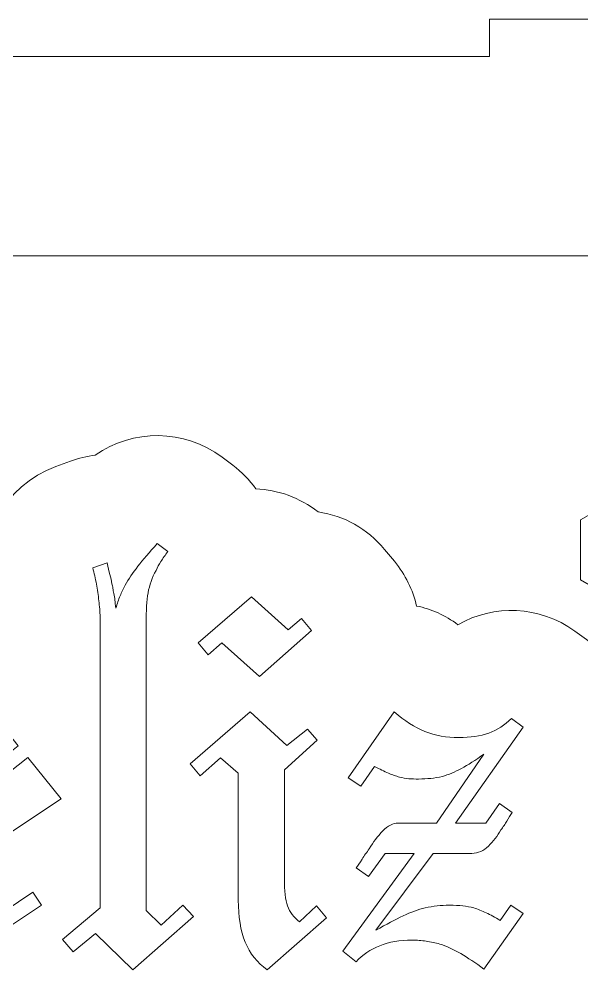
# Model space of a CAD drawing. Header units: millimetres. Extents: x -1983 to 1983, y -412 to 412.
# Drawn here: x 1693.3 to 1738.5, y 329 to 406.1 of the extents above; entities that cross this region are included whole.
import ezdxf

# ---------------------------------------------------------------- set-up
doc = ezdxf.new("R2010")
doc.units = ezdxf.units.MM
doc.header["$MEASUREMENT"] = 0
doc.layers.add('Camada 1', color=7, linetype='Continuous')

msp = doc.modelspace()

# ---------------------------------------------------------------- linework, layer by layer
at = {"layer": 'Camada 1', "color": 250, "lineweight": 9}
for points, knots in [([(1769.5867, 206.0891), (1769.5867, 206.0891), (1788.8317, 239.4223), (1788.8317, 239.4223), (1788.8317, 239.4223), (1788.8317, 239.4223), (1786.2337, 240.9223), (1786.2337, 240.9223), (1786.2337, 240.9223), (1786.2337, 240.9223), (1805.4787, 274.2557), (1805.4787, 274.2557), (1805.4787, 274.2557), (1805.4787, 274.2557), (1808.0767, 272.7557), (1808.0767, 272.7557), (1808.0767, 272.7557), (1808.0767, 272.7557), (1827.3218, 306.089), (1827.3218, 306.089), (1827.3218, 306.089), (1827.3218, 306.089), (1808.0767, 339.4223), (1808.0767, 339.4223), (1808.0767, 339.4223), (1808.0767, 339.4223), (1805.4787, 337.9223), (1805.4787, 337.9223), (1805.4787, 337.9223), (1805.4787, 337.9223), (1786.2337, 371.2556), (1786.2337, 371.2556), (1786.2337, 371.2556), (1786.2337, 371.2556), (1788.8317, 372.7556), (1788.8317, 372.7556), (1788.8317, 372.7556), (1788.8317, 372.7556), (1769.5867, 406.0889), (1769.5867, 406.0889), (1769.5867, 406.0889), (1769.5867, 406.0889), (1731.0968, 406.0889), (1731.0968, 406.0889), (1731.0968, 406.0889), (1731.0968, 406.0889), (1731.0968, 403.0889), (1731.0968, 403.0889), (1731.0968, 403.0889), (1731.0968, 403.0889), (1692.6068, 403.0889), (1692.6068, 403.0889), (1692.6068, 403.0889), (1692.6068, 403.0889), (1692.6068, 406.0889), (1692.6068, 406.0889), (1692.6068, 406.0889), (1692.6068, 406.0889), (1654.1168, 406.0889), (1654.1168, 406.0889), (1654.1168, 406.0889), (1654.1168, 406.0889), (1634.8719, 372.7556), (1634.8719, 372.7556), (1634.8719, 372.7556), (1634.8719, 372.7556), (1637.4699, 371.2556), (1637.4699, 371.2556), (1637.4699, 371.2556), (1637.4699, 371.2556), (1618.2249, 337.9223), (1618.2249, 337.9223), (1618.2249, 337.9223), (1618.2249, 337.9223), (1615.6269, 339.4223), (1615.6269, 339.4223), (1615.6269, 339.4223), (1615.6269, 339.4223), (1596.3818, 306.089), (1596.3818, 306.089), (1596.3818, 306.089), (1596.3818, 306.089), (1615.6269, 272.7557), (1615.6269, 272.7557), (1615.6269, 272.7557), (1615.6269, 272.7557), (1618.2249, 274.2557), (1618.2249, 274.2557), (1618.2249, 274.2557), (1618.2249, 274.2557), (1637.4699, 240.9223), (1637.4699, 240.9223), (1637.4699, 240.9223), (1637.4699, 240.9223), (1634.8719, 239.4223), (1634.8719, 239.4223), (1634.8719, 239.4223), (1634.8719, 239.4223), (1654.1168, 206.0891), (1654.1168, 206.0891), (1654.1168, 206.0891), (1654.1168, 206.0891), (1692.6068, 206.0891), (1692.6068, 206.0891), (1692.6068, 206.0891), (1692.6068, 206.0891), (1692.6068, 209.0891), (1692.6068, 209.0891), (1692.6068, 209.0891), (1692.6068, 209.0891), (1731.0968, 209.0891), (1731.0968, 209.0891), (1731.0968, 209.0891), (1731.0968, 209.0891), (1731.0968, 206.0891), (1731.0968, 206.0891), (1731.0968, 206.0891), (1731.0968, 206.0891), (1769.5867, 206.0891), (1769.5867, 206.0891)], [0, 0, 0, 0, 0.0322581, 0.0322581, 0.0322581, 0.0322581, 0.0645161, 0.0645161, 0.0645161, 0.0645161, 0.0967742, 0.0967742, 0.0967742, 0.0967742, 0.1290323, 0.1290323, 0.1290323, 0.1290323, 0.1612903, 0.1612903, 0.1612903, 0.1612903, 0.1935484, 0.1935484, 0.1935484, 0.1935484, 0.2258065, 0.2258065, 0.2258065, 0.2258065, 0.2580645, 0.2580645, 0.2580645, 0.2580645, 0.2903226, 0.2903226, 0.2903226, 0.2903226, 0.3225806, 0.3225806, 0.3225806, 0.3225806, 0.3548387, 0.3548387, 0.3548387, 0.3548387, 0.3870968, 0.3870968, 0.3870968, 0.3870968, 0.4193548, 0.4193548, 0.4193548, 0.4193548, 0.4516129, 0.4516129, 0.4516129, 0.4516129, 0.483871, 0.483871, 0.483871, 0.483871, 0.516129, 0.516129, 0.516129, 0.516129, 0.5483871, 0.5483871, 0.5483871, 0.5483871, 0.5806452, 0.5806452, 0.5806452, 0.5806452, 0.6129032, 0.6129032, 0.6129032, 0.6129032, 0.6451613, 0.6451613, 0.6451613, 0.6451613, 0.6774194, 0.6774194, 0.6774194, 0.6774194, 0.7096774, 0.7096774, 0.7096774, 0.7096774, 0.7419355, 0.7419355, 0.7419355, 0.7419355, 0.7741935, 0.7741935, 0.7741935, 0.7741935, 0.8064516, 0.8064516, 0.8064516, 0.8064516, 0.8387097, 0.8387097, 0.8387097, 0.8387097, 0.8709677, 0.8709677, 0.8709677, 0.8709677, 0.9032258, 0.9032258, 0.9032258, 0.9032258, 0.9354839, 0.9354839, 0.9354839, 0.9354839, 1, 1, 1, 1]), ([(1665.6638, 387.0377), (1665.6638, 387.0377), (1658.204, 374.117), (1658.204, 374.117), (1658.204, 374.117), (1659.1261, 374.0448), (1660.0407, 373.8924), (1660.9396, 373.6677), (1660.9396, 373.6677), (1661.6927, 373.4795), (1662.437, 373.2566), (1663.1711, 373.0045), (1663.1711, 373.0045), (1663.3016, 372.9698), (1663.4315, 372.9322), (1663.5605, 372.8917), (1663.5605, 372.8917), (1665.5912, 373.8006), (1667.8638, 373.8804), (1669.9139, 373.1723), (1669.9139, 373.1723), (1671.758, 374.2037), (1673.8416, 374.4928), (1676.0001, 374.0009), (1676.0001, 374.0009), (1676.8258, 373.8126), (1677.5921, 373.5262), (1678.2917, 373.1475), (1678.2917, 373.1475), (1681.6424, 374.1739), (1685.4258, 373.0973), (1687.6963, 370.1781), (1687.6963, 370.1781), (1687.6963, 370.1781), (1688.437, 369.2257), (1688.437, 369.2257), (1688.437, 369.2257), (1690.9043, 366.0533), (1690.8402, 361.6939), (1688.4815, 358.6191), (1688.4815, 358.6191), (1689.2714, 358.8614), (1690.1016, 358.9837), (1690.9682, 358.9846), (1690.9682, 358.9846), (1690.9107, 359.2687), (1690.8472, 359.5516), (1690.7769, 359.8328), (1690.7769, 359.8328), (1689.6944, 364.1654), (1692.0363, 368.5712), (1696.2331, 370.0974), (1696.2331, 370.0974), (1696.2331, 370.0974), (1697.397, 370.5207), (1697.397, 370.5207), (1697.397, 370.5207), (1698.0647, 370.7636), (1698.7335, 370.9258), (1699.3992, 371.0075), (1699.3992, 371.0075), (1702.4145, 373.1315), (1706.5227, 373.1453), (1709.5947, 370.8413), (1709.5947, 370.8413), (1709.5947, 370.8413), (1710.4413, 370.2065), (1710.4413, 370.2065), (1710.4413, 370.2065), (1711.1755, 369.6559), (1711.7975, 369.0098), (1712.3031, 368.2982), (1712.3031, 368.2982), (1714.0738, 368.226), (1715.8265, 367.6079), (1717.3046, 366.446), (1717.3046, 366.446), (1719.4399, 366.1305), (1721.2292, 365.1173), (1722.6414, 363.4226), (1722.6414, 363.4226), (1722.6414, 363.4226), (1723.435, 362.4705), (1723.435, 362.4705), (1723.435, 362.4705), (1724.3342, 361.3916), (1724.9278, 360.1567), (1725.224, 358.8724), (1725.224, 358.8724), (1726.4126, 358.6303), (1727.5259, 358.1283), (1728.5456, 357.3722), (1728.5456, 357.3722), (1731.4431, 359.0397), (1735.093, 358.9113), (1737.9314, 356.8616), (1737.9314, 356.8616), (1737.9314, 356.8616), (1738.8837, 356.1738), (1738.8837, 356.1738), (1738.8837, 356.1738), (1740.0214, 355.3522), (1740.9011, 354.303), (1741.5059, 353.1326), (1741.5059, 353.1326), (1741.5059, 353.1326), (1743.9218, 353.0842), (1743.9218, 353.0842), (1743.9218, 353.0842), (1743.9218, 353.0842), (1741.772, 354.7346), (1741.772, 354.7346), (1741.772, 354.7346), (1741.772, 354.7346), (1742.1342, 357.0321), (1742.1342, 357.0321), (1742.1342, 357.0321), (1742.1342, 357.0321), (1744.4315, 357.3942), (1744.4315, 357.3942), (1744.4315, 357.3942), (1744.4315, 357.3942), (1746.0962, 355.2253), (1746.0962, 355.2253), (1746.0962, 355.2253), (1746.0962, 355.2253), (1749.303, 354.6842), (1749.303, 354.6842), (1749.303, 354.6842), (1749.303, 354.6842), (1738.396, 360.98), (1738.396, 360.98), (1738.396, 360.98), (1738.396, 360.98), (1738.396, 365.7959), (1738.396, 365.7959), (1738.396, 365.7959), (1738.396, 365.7959), (1742.5656, 368.2011), (1742.5656, 368.2011), (1742.5656, 368.2011), (1742.5656, 368.2011), (1753.4845, 361.8967), (1753.4845, 361.8967), (1753.4845, 361.8967), (1753.4845, 361.8967), (1751.4029, 364.4096), (1751.4029, 364.4096), (1751.4029, 364.4096), (1751.4029, 364.4096), (1748.6909, 364.7691), (1748.6909, 364.7691), (1748.6909, 364.7691), (1748.6909, 364.7691), (1747.8568, 366.9392), (1747.8568, 366.9392), (1747.8568, 366.9392), (1747.8568, 366.9392), (1749.6651, 368.4033), (1749.6651, 368.4033), (1749.6651, 368.4033), (1749.6651, 368.4033), (1752.1685, 367.3642), (1752.1685, 367.3642), (1752.1685, 367.3642), (1752.1685, 367.3642), (1749.6556, 371.527), (1749.6556, 371.527), (1749.6556, 371.527), (1749.6556, 371.527), (1748.3763, 374.2612), (1748.3763, 374.2612), (1748.3763, 374.2612), (1748.3763, 374.2612), (1747.5826, 373.801), (1747.5826, 373.801), (1747.5826, 373.801), (1747.5826, 373.801), (1747.5819, 375.3791), (1747.5819, 375.3791), (1747.5819, 375.3791), (1747.5819, 375.3791), (1746.8991, 374.9856), (1746.8991, 374.9856), (1746.8991, 374.9856), (1746.8991, 374.9856), (1746.898, 377.3046), (1746.898, 377.3046), (1746.898, 377.3046), (1746.898, 377.3046), (1748.9093, 376.1434), (1748.9093, 376.1434), (1748.9093, 376.1434), (1748.9093, 376.1434), (1748.2252, 375.7479), (1748.2252, 375.7479), (1748.2252, 375.7479), (1748.2252, 375.7479), (1749.5916, 374.9586), (1749.5916, 374.9586), (1749.5916, 374.9586), (1749.5916, 374.9586), (1748.7978, 374.5038), (1748.7978, 374.5038), (1748.7978, 374.5038), (1748.7978, 374.5038), (1750.5255, 372.0291), (1750.5255, 372.0291), (1750.5255, 372.0291), (1750.5255, 372.0291), (1752.8707, 367.7678), (1752.8707, 367.7678), (1752.8707, 367.7678), (1752.8707, 367.7678), (1753.2237, 370.4553), (1753.2237, 370.4553), (1753.2237, 370.4553), (1753.2237, 370.4553), (1755.3954, 371.2903), (1755.3954, 371.2903), (1755.3954, 371.2903), (1755.3954, 371.2903), (1756.8588, 369.4838), (1756.8588, 369.4838), (1756.8588, 369.4838), (1756.8588, 369.4838), (1755.8124, 366.9572), (1755.8124, 366.9572), (1755.8124, 366.9572), (1755.8124, 366.9572), (1756.945, 363.9101), (1756.945, 363.9101), (1756.945, 363.9101), (1756.945, 363.9101), (1756.945, 376.5029), (1756.945, 376.5029), (1756.945, 376.5029), (1756.945, 376.5029), (1761.1139, 378.9116), (1761.1139, 378.9116), (1761.1139, 378.9116), (1761.1139, 378.9116), (1763.5397, 377.5115), (1763.5397, 377.5115), (1763.5397, 377.5115), (1763.5397, 377.5115), (1758.0398, 387.0377), (1758.0398, 387.0377), (1758.0398, 387.0377), (1758.0398, 387.0377), (1665.6638, 387.0377), (1665.6638, 387.0377)], [0, 0, 0, 0, 0.015625, 0.015625, 0.015625, 0.015625, 0.03125, 0.03125, 0.03125, 0.03125, 0.046875, 0.046875, 0.046875, 0.046875, 0.0625, 0.0625, 0.0625, 0.0625, 0.078125, 0.078125, 0.078125, 0.078125, 0.09375, 0.09375, 0.09375, 0.09375, 0.109375, 0.109375, 0.109375, 0.109375, 0.125, 0.125, 0.125, 0.125, 0.140625, 0.140625, 0.140625, 0.140625, 0.15625, 0.15625, 0.15625, 0.15625, 0.171875, 0.171875, 0.171875, 0.171875, 0.1875, 0.1875, 0.1875, 0.1875, 0.203125, 0.203125, 0.203125, 0.203125, 0.21875, 0.21875, 0.21875, 0.21875, 0.234375, 0.234375, 0.234375, 0.234375, 0.25, 0.25, 0.25, 0.25, 0.265625, 0.265625, 0.265625, 0.265625, 0.28125, 0.28125, 0.28125, 0.28125, 0.296875, 0.296875, 0.296875, 0.296875, 0.3125, 0.3125, 0.3125, 0.3125, 0.328125, 0.328125, 0.328125, 0.328125, 0.34375, 0.34375, 0.34375, 0.34375, 0.359375, 0.359375, 0.359375, 0.359375, 0.375, 0.375, 0.375, 0.375, 0.390625, 0.390625, 0.390625, 0.390625, 0.40625, 0.40625, 0.40625, 0.40625, 0.421875, 0.421875, 0.421875, 0.421875, 0.4375, 0.4375, 0.4375, 0.4375, 0.453125, 0.453125, 0.453125, 0.453125, 0.46875, 0.46875, 0.46875, 0.46875, 0.484375, 0.484375, 0.484375, 0.484375, 0.5, 0.5, 0.5, 0.5, 0.515625, 0.515625, 0.515625, 0.515625, 0.53125, 0.53125, 0.53125, 0.53125, 0.546875, 0.546875, 0.546875, 0.546875, 0.5625, 0.5625, 0.5625, 0.5625, 0.578125, 0.578125, 0.578125, 0.578125, 0.59375, 0.59375, 0.59375, 0.59375, 0.609375, 0.609375, 0.609375, 0.609375, 0.625, 0.625, 0.625, 0.625, 0.640625, 0.640625, 0.640625, 0.640625, 0.65625, 0.65625, 0.65625, 0.65625, 0.671875, 0.671875, 0.671875, 0.671875, 0.6875, 0.6875, 0.6875, 0.6875, 0.703125, 0.703125, 0.703125, 0.703125, 0.71875, 0.71875, 0.71875, 0.71875, 0.734375, 0.734375, 0.734375, 0.734375, 0.75, 0.75, 0.75, 0.75, 0.765625, 0.765625, 0.765625, 0.765625, 0.78125, 0.78125, 0.78125, 0.78125, 0.796875, 0.796875, 0.796875, 0.796875, 0.8125, 0.8125, 0.8125, 0.8125, 0.828125, 0.828125, 0.828125, 0.828125, 0.84375, 0.84375, 0.84375, 0.84375, 0.859375, 0.859375, 0.859375, 0.859375, 0.875, 0.875, 0.875, 0.875, 0.890625, 0.890625, 0.890625, 0.890625, 0.90625, 0.90625, 0.90625, 0.90625, 0.921875, 0.921875, 0.921875, 0.921875, 0.9375, 0.9375, 0.9375, 0.9375, 0.953125, 0.953125, 0.953125, 0.953125, 0.96875, 0.96875, 0.96875, 0.96875, 1, 1, 1, 1]), ([(1697.6134, 331.0411), (1697.6134, 331.0411), (1696.7669, 332.0463), (1696.7669, 332.0463), (1696.7669, 332.0463), (1696.7669, 332.0463), (1699.7825, 334.5857), (1699.7825, 334.5857), (1699.7825, 334.5857), (1699.7825, 334.5857), (1699.7825, 358.0227), (1699.7825, 358.0227), (1699.7825, 358.0227), (1699.7825, 358.199), (1699.7737, 358.4018), (1699.7561, 358.6311), (1699.7561, 358.6311), (1699.7384, 358.8603), (1699.712, 359.0808), (1699.6767, 359.2924), (1699.6767, 359.2924), (1699.6415, 359.7509), (1699.5797, 360.2006), (1699.4915, 360.6415), (1699.4915, 360.6415), (1699.4034, 361.0824), (1699.3064, 361.5144), (1699.2006, 361.9377), (1699.2006, 361.9377), (1699.2006, 361.9377), (1700.3645, 362.3609), (1700.3645, 362.3609), (1700.3645, 362.3609), (1700.435, 361.9729), (1700.5056, 361.6555), (1700.5761, 361.4086), (1700.5761, 361.4086), (1700.6466, 361.1617), (1700.6995, 360.9148), (1700.7348, 360.6679), (1700.7348, 360.6679), (1700.7701, 360.5621), (1700.7965, 360.4387), (1700.8142, 360.2976), (1700.8142, 360.2976), (1700.8318, 360.1565), (1700.8583, 360.0154), (1700.8935, 359.8744), (1700.8935, 359.8744), (1700.9288, 359.698), (1700.9552, 359.5216), (1700.9729, 359.3453), (1700.9729, 359.3453), (1700.9905, 359.1689), (1701.017, 358.9573), (1701.0523, 358.7104), (1701.0523, 358.7104), (1701.158, 359.0632), (1701.2727, 359.3894), (1701.3961, 359.6892), (1701.3961, 359.6892), (1701.5196, 359.989), (1701.6518, 360.2799), (1701.7929, 360.5621), (1701.7929, 360.5621), (1702.0751, 361.0559), (1702.419, 361.5585), (1702.8246, 362.0699), (1702.8246, 362.0699), (1703.2302, 362.5813), (1703.7504, 363.1897), (1704.3852, 363.8951), (1704.3852, 363.8951), (1704.3852, 363.8951), (1705.2317, 363.2603), (1705.2317, 363.2603), (1705.2317, 363.2603), (1705.0201, 362.9781), (1704.835, 362.7136), (1704.6762, 362.4667), (1704.6762, 362.4667), (1704.5175, 362.2198), (1704.3852, 361.9729), (1704.2795, 361.726), (1704.2795, 361.726), (1703.962, 361.1617), (1703.7504, 360.5621), (1703.6446, 359.9273), (1703.6446, 359.9273), (1703.5388, 359.2924), (1703.4859, 358.4988), (1703.4859, 357.5465), (1703.4859, 357.5465), (1703.4859, 357.5465), (1703.4859, 334.3741), (1703.4859, 334.3741), (1703.4859, 334.3741), (1703.4859, 334.3741), (1704.7027, 333.2102), (1704.7027, 333.2102), (1704.7027, 333.2102), (1704.7027, 333.2102), (1706.4486, 334.7974), (1706.4486, 334.7974), (1706.4486, 334.7974), (1706.4486, 334.7974), (1707.295, 333.898), (1707.295, 333.898), (1707.295, 333.898), (1707.295, 333.898), (1702.4278, 329.6127), (1702.4278, 329.6127), (1702.4278, 329.6127), (1702.4278, 329.6127), (1699.4122, 332.5224), (1699.4122, 332.5224), (1699.4122, 332.5224), (1699.4122, 332.5224), (1697.6134, 331.0411), (1697.6134, 331.0411)], [0, 0, 0, 0, 0.0322581, 0.0322581, 0.0322581, 0.0322581, 0.0645161, 0.0645161, 0.0645161, 0.0645161, 0.0967742, 0.0967742, 0.0967742, 0.0967742, 0.1290323, 0.1290323, 0.1290323, 0.1290323, 0.1612903, 0.1612903, 0.1612903, 0.1612903, 0.1935484, 0.1935484, 0.1935484, 0.1935484, 0.2258065, 0.2258065, 0.2258065, 0.2258065, 0.2580645, 0.2580645, 0.2580645, 0.2580645, 0.2903226, 0.2903226, 0.2903226, 0.2903226, 0.3225806, 0.3225806, 0.3225806, 0.3225806, 0.3548387, 0.3548387, 0.3548387, 0.3548387, 0.3870968, 0.3870968, 0.3870968, 0.3870968, 0.4193548, 0.4193548, 0.4193548, 0.4193548, 0.4516129, 0.4516129, 0.4516129, 0.4516129, 0.483871, 0.483871, 0.483871, 0.483871, 0.516129, 0.516129, 0.516129, 0.516129, 0.5483871, 0.5483871, 0.5483871, 0.5483871, 0.5806452, 0.5806452, 0.5806452, 0.5806452, 0.6129032, 0.6129032, 0.6129032, 0.6129032, 0.6451613, 0.6451613, 0.6451613, 0.6451613, 0.6774194, 0.6774194, 0.6774194, 0.6774194, 0.7096774, 0.7096774, 0.7096774, 0.7096774, 0.7419355, 0.7419355, 0.7419355, 0.7419355, 0.7741935, 0.7741935, 0.7741935, 0.7741935, 0.8064516, 0.8064516, 0.8064516, 0.8064516, 0.8387097, 0.8387097, 0.8387097, 0.8387097, 0.8709677, 0.8709677, 0.8709677, 0.8709677, 0.9032258, 0.9032258, 0.9032258, 0.9032258, 0.9354839, 0.9354839, 0.9354839, 0.9354839, 1, 1, 1, 1]), ([(1712.5855, 353.2083), (1712.5855, 353.2083), (1709.5699, 355.9065), (1709.5699, 355.9065), (1709.5699, 355.9065), (1709.5699, 355.9065), (1708.4589, 354.9542), (1708.4589, 354.9542), (1708.4589, 354.9542), (1708.4589, 354.9542), (1707.6654, 355.9065), (1707.6654, 355.9065), (1707.6654, 355.9065), (1707.6654, 355.9065), (1711.9507, 359.6098), (1711.9507, 359.6098), (1711.9507, 359.6098), (1711.9507, 359.6098), (1714.9134, 356.9646), (1714.9134, 356.9646), (1714.9134, 356.9646), (1714.9134, 356.9646), (1715.9715, 357.864), (1715.9715, 357.864), (1715.9715, 357.864), (1715.9715, 357.864), (1716.765, 356.9117), (1716.765, 356.9117), (1716.765, 356.9117), (1716.765, 356.9117), (1712.5855, 353.2083), (1712.5855, 353.2083)], [0, 0, 0, 0, 0.1111111, 0.1111111, 0.1111111, 0.1111111, 0.2222222, 0.2222222, 0.2222222, 0.2222222, 0.3333333, 0.3333333, 0.3333333, 0.3333333, 0.4444444, 0.4444444, 0.4444444, 0.4444444, 0.5555556, 0.5555556, 0.5555556, 0.5555556, 0.6666667, 0.6666667, 0.6666667, 0.6666667, 0.7777778, 0.7777778, 0.7777778, 0.7777778, 1, 1, 1, 1]), ([(1681.7419, 331.0411), (1681.7419, 331.0411), (1680.9484, 332.0463), (1680.9484, 332.0463), (1680.9484, 332.0463), (1680.9484, 332.0463), (1683.5407, 334.4271), (1683.5407, 334.4271), (1683.5407, 334.4271), (1683.5407, 334.4271), (1683.5407, 345.6429), (1683.5407, 345.6429), (1683.5407, 345.6429), (1683.5407, 345.6429), (1682.4826, 345.59), (1682.4826, 345.59), (1682.4826, 345.59), (1682.4826, 345.59), (1681.16, 345.6958), (1681.16, 345.6958), (1681.16, 345.6958), (1681.16, 345.6958), (1681.16, 346.9126), (1681.16, 346.9126), (1681.16, 346.9126), (1682.7119, 346.8773), (1684.0962, 346.992), (1685.313, 347.2565), (1685.313, 347.2565), (1686.5299, 347.521), (1687.7202, 348.006), (1688.8841, 348.7114), (1688.8841, 348.7114), (1689.2368, 348.923), (1689.5983, 349.1611), (1689.9687, 349.4256), (1689.9687, 349.4256), (1690.339, 349.6901), (1690.7005, 349.9811), (1691.0532, 350.2985), (1691.0532, 350.2985), (1691.0532, 350.2985), (1693.2108, 347.6321), (1693.2108, 347.6321), (1693.2108, 347.6321), (1693.2108, 347.6321), (1690.0989, 345.154), (1690.0989, 345.154), (1690.0989, 345.154), (1690.0989, 345.154), (1688.6725, 346.9126), (1688.6725, 346.9126), (1688.6725, 346.9126), (1688.5314, 346.8068), (1688.408, 346.7363), (1688.3021, 346.701), (1688.3021, 346.701), (1688.1964, 346.6657), (1688.1082, 346.6305), (1688.0376, 346.5952), (1688.0376, 346.5952), (1688.0023, 346.5952), (1687.9759, 346.5864), (1687.9583, 346.5687), (1687.9583, 346.5687), (1687.9407, 346.5511), (1687.9142, 346.5423), (1687.8789, 346.5423), (1687.8789, 346.5423), (1687.8084, 346.507), (1687.7202, 346.4718), (1687.6144, 346.4365), (1687.6144, 346.4365), (1687.5086, 346.4012), (1687.3852, 346.3659), (1687.244, 346.3307), (1687.244, 346.3307), (1687.244, 346.3307), (1687.244, 338.5536), (1687.244, 338.5536), (1687.244, 338.5536), (1687.244, 338.5536), (1692.5346, 342.1512), (1692.5346, 342.1512), (1692.5346, 342.1512), (1692.5346, 342.1512), (1690.8549, 344.2221), (1690.8549, 344.2221), (1690.8549, 344.2221), (1690.8549, 344.2221), (1693.9656, 346.6992), (1693.9656, 346.6992), (1693.9656, 346.6992), (1693.9656, 346.6992), (1696.6611, 343.368), (1696.6611, 343.368), (1696.6611, 343.368), (1696.6611, 343.368), (1687.244, 337.1252), (1687.244, 337.1252), (1687.244, 337.1252), (1687.244, 337.1252), (1687.244, 334.1625), (1687.244, 334.1625), (1687.244, 334.1625), (1687.244, 334.1625), (1689.6777, 332.6812), (1689.6777, 332.6812), (1689.6777, 332.6812), (1689.6777, 332.6812), (1694.3862, 335.8555), (1694.3862, 335.8555), (1694.3862, 335.8555), (1694.3862, 335.8555), (1695.074, 334.7974), (1695.074, 334.7974), (1695.074, 334.7974), (1695.074, 334.7974), (1687.244, 329.6127), (1687.244, 329.6127), (1687.244, 329.6127), (1687.244, 329.6127), (1683.0117, 332.2579), (1683.0117, 332.2579), (1683.0117, 332.2579), (1683.0117, 332.2579), (1681.7419, 331.0411), (1681.7419, 331.0411)], [0, 0, 0, 0, 0.030303, 0.030303, 0.030303, 0.030303, 0.0606061, 0.0606061, 0.0606061, 0.0606061, 0.0909091, 0.0909091, 0.0909091, 0.0909091, 0.1212121, 0.1212121, 0.1212121, 0.1212121, 0.1515152, 0.1515152, 0.1515152, 0.1515152, 0.1818182, 0.1818182, 0.1818182, 0.1818182, 0.2121212, 0.2121212, 0.2121212, 0.2121212, 0.2424242, 0.2424242, 0.2424242, 0.2424242, 0.2727273, 0.2727273, 0.2727273, 0.2727273, 0.3030303, 0.3030303, 0.3030303, 0.3030303, 0.3333333, 0.3333333, 0.3333333, 0.3333333, 0.3636364, 0.3636364, 0.3636364, 0.3636364, 0.3939394, 0.3939394, 0.3939394, 0.3939394, 0.4242424, 0.4242424, 0.4242424, 0.4242424, 0.4545455, 0.4545455, 0.4545455, 0.4545455, 0.4848485, 0.4848485, 0.4848485, 0.4848485, 0.5151515, 0.5151515, 0.5151515, 0.5151515, 0.5454545, 0.5454545, 0.5454545, 0.5454545, 0.5757576, 0.5757576, 0.5757576, 0.5757576, 0.6060606, 0.6060606, 0.6060606, 0.6060606, 0.6363636, 0.6363636, 0.6363636, 0.6363636, 0.6666667, 0.6666667, 0.6666667, 0.6666667, 0.6969697, 0.6969697, 0.6969697, 0.6969697, 0.7272727, 0.7272727, 0.7272727, 0.7272727, 0.7575758, 0.7575758, 0.7575758, 0.7575758, 0.7878788, 0.7878788, 0.7878788, 0.7878788, 0.8181818, 0.8181818, 0.8181818, 0.8181818, 0.8484848, 0.8484848, 0.8484848, 0.8484848, 0.8787879, 0.8787879, 0.8787879, 0.8787879, 0.9090909, 0.9090909, 0.9090909, 0.9090909, 0.9393939, 0.9393939, 0.9393939, 0.9393939, 1, 1, 1, 1]), ([(1713.2204, 329.6127), (1712.4092, 330.177), (1711.8184, 330.9177), (1711.4481, 331.8347), (1711.4481, 331.8347), (1711.0777, 332.7517), (1710.8926, 333.8803), (1710.8926, 335.2206), (1710.8926, 335.2206), (1710.8926, 335.2206), (1710.8926, 345.4313), (1710.8926, 345.4313), (1710.8926, 345.4313), (1710.8926, 345.4313), (1709.4642, 346.6481), (1709.4642, 346.6481), (1709.4642, 346.6481), (1709.4642, 346.6481), (1707.8241, 345.2197), (1707.8241, 345.2197), (1707.8241, 345.2197), (1707.8241, 345.2197), (1707.0305, 346.172), (1707.0305, 346.172), (1707.0305, 346.172), (1707.0305, 346.172), (1711.8449, 350.3514), (1711.8449, 350.3514), (1711.8449, 350.3514), (1711.8449, 350.3514), (1714.8075, 347.6533), (1714.8075, 347.6533), (1714.8075, 347.6533), (1714.8075, 347.6533), (1716.4476, 348.9759), (1716.4476, 348.9759), (1716.4476, 348.9759), (1716.4476, 348.9759), (1717.2412, 348.0765), (1717.2412, 348.0765), (1717.2412, 348.0765), (1717.2412, 348.0765), (1714.5959, 345.6958), (1714.5959, 345.6958), (1714.5959, 345.6958), (1714.5959, 345.6958), (1714.5959, 336.9136), (1714.5959, 336.9136), (1714.5959, 336.9136), (1714.5959, 335.9613), (1714.6841, 335.2383), (1714.8605, 334.7444), (1714.8605, 334.7444), (1715.0368, 334.2507), (1715.3542, 333.8275), (1715.8127, 333.4747), (1715.8127, 333.4747), (1715.8127, 333.4747), (1717.1883, 334.7444), (1717.1883, 334.7444), (1717.1883, 334.7444), (1717.1883, 334.7444), (1717.9819, 333.7922), (1717.9819, 333.7922), (1717.9819, 333.7922), (1717.9819, 333.7922), (1713.2204, 329.6127), (1713.2204, 329.6127)], [0, 0, 0, 0, 0.0555556, 0.0555556, 0.0555556, 0.0555556, 0.1111111, 0.1111111, 0.1111111, 0.1111111, 0.1666667, 0.1666667, 0.1666667, 0.1666667, 0.2222222, 0.2222222, 0.2222222, 0.2222222, 0.2777778, 0.2777778, 0.2777778, 0.2777778, 0.3333333, 0.3333333, 0.3333333, 0.3333333, 0.3888889, 0.3888889, 0.3888889, 0.3888889, 0.4444444, 0.4444444, 0.4444444, 0.4444444, 0.5, 0.5, 0.5, 0.5, 0.5555556, 0.5555556, 0.5555556, 0.5555556, 0.6111111, 0.6111111, 0.6111111, 0.6111111, 0.6666667, 0.6666667, 0.6666667, 0.6666667, 0.7222222, 0.7222222, 0.7222222, 0.7222222, 0.7777778, 0.7777778, 0.7777778, 0.7777778, 0.8333333, 0.8333333, 0.8333333, 0.8333333, 0.8888889, 0.8888889, 0.8888889, 0.8888889, 1, 1, 1, 1]), ([(1720.3626, 330.2475), (1720.3626, 330.2475), (1719.3044, 331.094), (1719.3044, 331.094), (1719.3044, 331.094), (1719.3044, 331.094), (1725.0182, 338.9769), (1725.0182, 338.9769), (1725.0182, 338.9769), (1725.0182, 338.9769), (1722.6904, 338.9769), (1722.6904, 338.9769), (1722.6904, 338.9769), (1722.6904, 338.9769), (1721.3678, 337.1252), (1721.3678, 337.1252), (1721.3678, 337.1252), (1721.3678, 337.1252), (1720.3626, 337.813), (1720.3626, 337.813), (1720.3626, 337.813), (1720.5036, 337.9893), (1720.6624, 338.2185), (1720.8387, 338.5007), (1720.8387, 338.5007), (1721.015, 338.7829), (1721.2091, 339.065), (1721.4207, 339.3472), (1721.4207, 339.3472), (1721.7381, 339.8763), (1722.0996, 340.3524), (1722.5052, 340.7756), (1722.5052, 340.7756), (1722.9108, 341.1989), (1723.3252, 341.4105), (1723.7485, 341.4105), (1723.7485, 341.4105), (1723.7485, 341.4105), (1726.817, 341.4105), (1726.817, 341.4105), (1726.817, 341.4105), (1726.817, 341.4105), (1730.6261, 346.9655), (1730.6261, 346.9655), (1730.6261, 346.9655), (1729.956, 346.4718), (1729.3564, 346.0838), (1728.8274, 345.8016), (1728.8274, 345.8016), (1728.2983, 345.5195), (1727.7869, 345.3078), (1727.2931, 345.1667), (1727.2931, 345.1667), (1726.9757, 345.0962), (1726.6671, 345.0433), (1726.3673, 345.0081), (1726.3673, 345.0081), (1726.0675, 344.9728), (1725.7412, 344.9551), (1725.3885, 344.9551), (1725.3885, 344.9551), (1725.1064, 344.9551), (1724.8419, 344.964), (1724.595, 344.9816), (1724.595, 344.9816), (1724.3481, 344.9992), (1724.1012, 345.0433), (1723.8543, 345.1138), (1723.8543, 345.1138), (1723.5721, 345.1844), (1723.2723, 345.2902), (1722.9549, 345.4313), (1722.9549, 345.4313), (1722.6375, 345.5724), (1722.2671, 345.7487), (1721.8439, 345.9603), (1721.8439, 345.9603), (1721.8439, 345.9603), (1720.7329, 344.3732), (1720.7329, 344.3732), (1720.7329, 344.3732), (1720.7329, 344.3732), (1719.7277, 345.0609), (1719.7277, 345.0609), (1719.7277, 345.0609), (1719.7277, 345.0609), (1723.4311, 350.3514), (1723.4311, 350.3514), (1723.4311, 350.3514), (1724.2423, 349.646), (1725.0623, 349.1258), (1725.8911, 348.7907), (1725.8911, 348.7907), (1726.72, 348.4557), (1727.6282, 348.2881), (1728.6158, 348.2881), (1728.6158, 348.2881), (1729.5328, 348.2881), (1730.3352, 348.4116), (1731.0229, 348.6585), (1731.0229, 348.6585), (1731.7107, 348.9054), (1732.3191, 349.2934), (1732.8481, 349.8224), (1732.8481, 349.8224), (1732.8481, 349.8224), (1733.8005, 349.1346), (1733.8005, 349.1346), (1733.8005, 349.1346), (1733.8005, 349.1346), (1728.3512, 341.4105), (1728.3512, 341.4105), (1728.3512, 341.4105), (1728.3512, 341.4105), (1730.7848, 341.4105), (1730.7848, 341.4105), (1730.7848, 341.4105), (1730.7848, 341.4105), (1731.8958, 342.9977), (1731.8958, 342.9977), (1731.8958, 342.9977), (1731.8958, 342.9977), (1732.9011, 342.257), (1732.9011, 342.257), (1732.9011, 342.257), (1732.76, 342.0454), (1732.6189, 341.8161), (1732.4778, 341.578), (1732.4778, 341.578), (1732.3367, 341.3311), (1732.178, 341.093), (1732.0017, 340.855), (1732.0017, 340.855), (1731.7195, 340.3789), (1731.3844, 339.9468), (1730.9964, 339.5588), (1730.9964, 339.5588), (1730.6085, 339.1708), (1730.1676, 338.9769), (1729.6738, 338.9769), (1729.6738, 338.9769), (1729.6738, 338.9769), (1726.5524, 338.9769), (1726.5524, 338.9769), (1726.5524, 338.9769), (1726.5524, 338.9769), (1721.9497, 332.787), (1721.9497, 332.787), (1721.9497, 332.787), (1722.7962, 333.272), (1723.5281, 333.6511), (1724.1452, 333.9509), (1724.1452, 333.9509), (1724.7625, 334.2419), (1725.3533, 334.4535), (1725.9176, 334.5946), (1725.9176, 334.5946), (1726.235, 334.6563), (1726.5524, 334.7092), (1726.8699, 334.7444), (1726.8699, 334.7444), (1727.1873, 334.7797), (1727.5224, 334.7974), (1727.8751, 334.7974), (1727.8751, 334.7974), (1728.263, 334.7974), (1728.6158, 334.7797), (1728.9332, 334.7444), (1728.9332, 334.7444), (1729.2506, 334.7092), (1729.5504, 334.6563), (1729.8326, 334.5857), (1729.8326, 334.5857), (1730.15, 334.4799), (1730.4762, 334.3477), (1730.8113, 334.1889), (1730.8113, 334.1889), (1731.1464, 334.0302), (1731.5255, 333.8275), (1731.9488, 333.5805), (1731.9488, 333.5805), (1731.9488, 333.5805), (1732.7952, 334.7974), (1732.7952, 334.7974), (1732.7952, 334.7974), (1732.7952, 334.7974), (1733.8005, 334.1273), (1733.8005, 334.1273), (1733.8005, 334.1273), (1733.8005, 334.1273), (1730.6261, 329.6656), (1730.6261, 329.6656), (1730.6261, 329.6656), (1729.956, 330.1593), (1729.3388, 330.5738), (1728.7744, 330.9089), (1728.7744, 330.9089), (1728.2101, 331.2439), (1727.6458, 331.4996), (1727.0815, 331.676), (1727.0815, 331.676), (1726.7288, 331.7818), (1726.3673, 331.8611), (1725.9969, 331.914), (1725.9969, 331.914), (1725.6266, 331.9669), (1725.2475, 331.9934), (1724.8595, 331.9934), (1724.8595, 331.9934), (1723.8719, 331.9934), (1723.0078, 331.8435), (1722.2671, 331.5437), (1722.2671, 331.5437), (1721.5264, 331.2439), (1720.8916, 330.8118), (1720.3626, 330.2475)], [0, 0, 0, 0, 0.0181818, 0.0181818, 0.0181818, 0.0181818, 0.0363636, 0.0363636, 0.0363636, 0.0363636, 0.0545455, 0.0545455, 0.0545455, 0.0545455, 0.0727273, 0.0727273, 0.0727273, 0.0727273, 0.0909091, 0.0909091, 0.0909091, 0.0909091, 0.1090909, 0.1090909, 0.1090909, 0.1090909, 0.1272727, 0.1272727, 0.1272727, 0.1272727, 0.1454545, 0.1454545, 0.1454545, 0.1454545, 0.1636364, 0.1636364, 0.1636364, 0.1636364, 0.1818182, 0.1818182, 0.1818182, 0.1818182, 0.2, 0.2, 0.2, 0.2, 0.2181818, 0.2181818, 0.2181818, 0.2181818, 0.2363636, 0.2363636, 0.2363636, 0.2363636, 0.2545455, 0.2545455, 0.2545455, 0.2545455, 0.2727273, 0.2727273, 0.2727273, 0.2727273, 0.2909091, 0.2909091, 0.2909091, 0.2909091, 0.3090909, 0.3090909, 0.3090909, 0.3090909, 0.3272727, 0.3272727, 0.3272727, 0.3272727, 0.3454545, 0.3454545, 0.3454545, 0.3454545, 0.3636364, 0.3636364, 0.3636364, 0.3636364, 0.3818182, 0.3818182, 0.3818182, 0.3818182, 0.4, 0.4, 0.4, 0.4, 0.4181818, 0.4181818, 0.4181818, 0.4181818, 0.4363636, 0.4363636, 0.4363636, 0.4363636, 0.4545455, 0.4545455, 0.4545455, 0.4545455, 0.4727273, 0.4727273, 0.4727273, 0.4727273, 0.4909091, 0.4909091, 0.4909091, 0.4909091, 0.5090909, 0.5090909, 0.5090909, 0.5090909, 0.5272727, 0.5272727, 0.5272727, 0.5272727, 0.5454545, 0.5454545, 0.5454545, 0.5454545, 0.5636364, 0.5636364, 0.5636364, 0.5636364, 0.5818182, 0.5818182, 0.5818182, 0.5818182, 0.6, 0.6, 0.6, 0.6, 0.6181818, 0.6181818, 0.6181818, 0.6181818, 0.6363636, 0.6363636, 0.6363636, 0.6363636, 0.6545455, 0.6545455, 0.6545455, 0.6545455, 0.6727273, 0.6727273, 0.6727273, 0.6727273, 0.6909091, 0.6909091, 0.6909091, 0.6909091, 0.7090909, 0.7090909, 0.7090909, 0.7090909, 0.7272727, 0.7272727, 0.7272727, 0.7272727, 0.7454545, 0.7454545, 0.7454545, 0.7454545, 0.7636364, 0.7636364, 0.7636364, 0.7636364, 0.7818182, 0.7818182, 0.7818182, 0.7818182, 0.8, 0.8, 0.8, 0.8, 0.8181818, 0.8181818, 0.8181818, 0.8181818, 0.8363636, 0.8363636, 0.8363636, 0.8363636, 0.8545455, 0.8545455, 0.8545455, 0.8545455, 0.8727273, 0.8727273, 0.8727273, 0.8727273, 0.8909091, 0.8909091, 0.8909091, 0.8909091, 0.9090909, 0.9090909, 0.9090909, 0.9090909, 0.9272727, 0.9272727, 0.9272727, 0.9272727, 0.9454545, 0.9454545, 0.9454545, 0.9454545, 0.9636364, 0.9636364, 0.9636364, 0.9636364, 1, 1, 1, 1])]:
    msp.add_open_spline(points, degree=3, knots=knots, dxfattribs=at)

doc.saveas('drawing.dxf')
